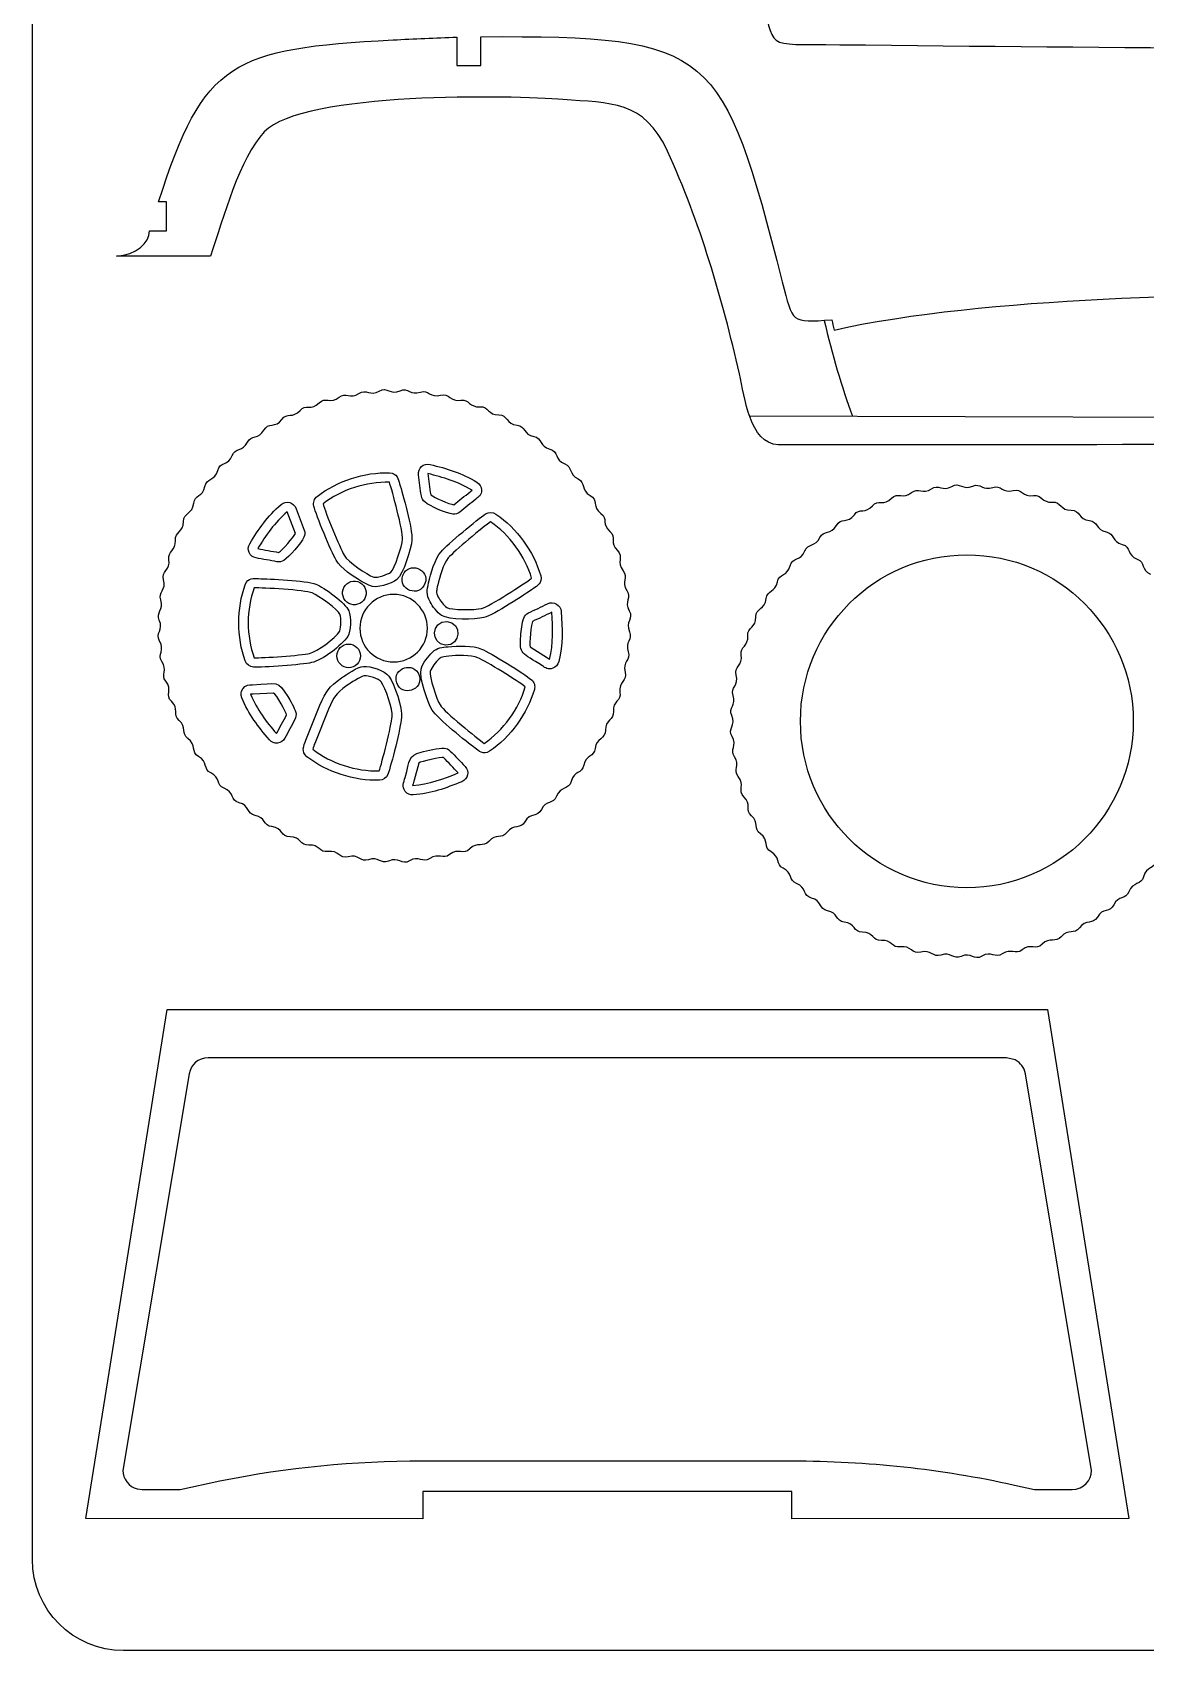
# Model space of a CAD drawing. Extents: x 75 to 655, y 14 to 894.
# Drawn here: x 75.4 to 197.7, y 454.1 to 631.8 of the extents above; entities that cross this region are included whole.
import ezdxf

# ---------------------------------------------------------------- set-up
doc = ezdxf.new("R2010")
doc.units = 0
doc.layers.get('0').update_dxf_attribs({"linetype": 'CONTINUOUS'})

msp = doc.modelspace()

# ---------------------------------------------------------------- linework, layer by layer
at = {"color": 5}
for p, q in [((75.374491, 464.077725), (75.374491, 884.077625)), ((355.374491, 454.077725), (85.374491, 454.077725))]:
    msp.add_line(p, q, dxfattribs=at)
at = {"color": 1}
for p, q in [((154.168691, 589.698625), (282.753491, 589.296425)), ((104.360691, 579.505125), (105.242291, 577.165425)), ((112.415191, 571.070325), (111.546891, 571.509825)), ((105.416091, 554.087125), (106.965091, 557.928725))]:
    msp.add_line(p, q, dxfattribs=at)
at = {"color": 7}
for p, q in [((104.272891, 576.796825), (103.377091, 579.175825)), ((130.079491, 564.348425), (131.974091, 563.116425)), ((101.878691, 559.259025), (99.621891, 559.141825)), ((107.907091, 557.495525), (106.392891, 553.738925)), ((117.834291, 551.571225), (117.330991, 549.710525))]:
    msp.add_line(p, q, dxfattribs=at)
at = {"color": 3}
for p, q in [((81.246291, 468.591125), (90.168691, 524.495225)), ((90.168691, 524.495225), (186.903291, 524.495225)), ((186.903291, 524.495225), (195.825191, 468.591125)), ((182.391591, 519.206325), (94.680291, 519.206325)), ((183.351091, 518.976125), (182.391591, 519.206325)), ((92.591191, 517.424325), (85.330891, 473.879925)), ((191.740991, 473.879925), (184.480691, 517.424325)), ((118.263391, 474.937825), (158.808491, 474.937825)), ((86.898791, 471.836725), (87.446391, 471.764425)), ((87.446391, 471.764425), (91.602091, 471.764425)), ((91.602091, 471.764425), (95.981791, 472.731125)), ((118.263391, 471.560525), (118.263391, 468.566925)), ((158.808491, 471.560525), (118.263391, 471.560525)), ((158.808491, 468.566925), (158.808491, 471.560525)), ((183.284191, 472.269125), (185.469491, 471.764425)), ((185.469491, 471.764425), (189.625191, 471.764425)), ((118.263391, 468.566925), (81.246291, 468.591125)), ((195.825191, 468.591125), (158.808491, 468.566925))]:
    msp.add_line(p, q, dxfattribs=at)
for points in [[(155.373491, 636.147325), (157.207791, 629.783725), (155.240391, 630.593225), (164.071991, 630.482825)], [(114.999091, 631.015025), (117.334891, 631.117525), (119.670691, 631.219925), (122.006491, 631.322325)], [(122.006491, 631.322325), (122.006491, 630.275825), (122.006491, 629.229525), (122.006491, 628.183125)], [(124.649991, 631.363125), (150.430691, 631.494225), (151.145591, 630.115425), (157.771291, 604.432025)], [(124.649991, 628.183125), (124.649991, 629.243125), (124.649991, 630.303225), (124.649991, 631.363125)], [(89.232791, 613.212325), (94.224991, 628.773525), (97.291691, 630.033525), (114.999091, 631.015025)], [(164.071991, 630.482825), (194.405591, 630.121725), (224.871191, 630.004425), (255.203891, 629.954225)], [(122.006491, 628.183125), (122.887691, 628.183125), (123.768791, 628.183125), (124.649991, 628.183125)], [(133.663391, 624.463425), (128.300691, 624.901625), (105.147391, 625.382625), (100.854691, 620.894025)], [(145.161291, 618.775425), (142.569491, 624.428025), (138.853691, 624.039325), (133.663391, 624.463425)], [(100.854691, 620.894025), (98.109291, 618.023125), (96.398091, 611.469625), (94.940391, 607.258925)], [(153.067391, 594.316425), (151.146291, 602.671025), (148.740991, 610.968525), (145.161291, 618.775425)], [(90.129091, 613.212325), (89.830291, 613.212325), (89.531591, 613.212325), (89.232791, 613.212325)], [(90.129091, 610.040125), (90.129091, 611.097525), (90.129091, 612.154925), (90.129091, 613.212325)], [(84.602691, 607.258925), (86.797091, 607.378525), (88.229591, 608.702025), (88.229591, 610.040125)], [(88.229591, 610.040125), (88.862791, 610.040125), (89.495891, 610.040125), (90.129091, 610.040125)], [(94.940391, 607.258925), (91.494391, 607.258925), (88.048591, 607.258925), (84.602691, 607.258925)], [(157.771291, 604.432025), (158.942691, 599.891325), (158.654591, 599.945725), (163.195391, 600.261525)], [(163.474591, 599.141425), (180.160991, 602.896025), (205.941591, 603.022125), (222.504191, 603.350225)], [(163.195391, 600.261525), (163.288391, 599.888125), (163.381591, 599.514825), (163.474591, 599.141425)], [(157.311191, 586.527925), (154.180491, 586.713325), (153.653091, 591.715625), (153.067391, 594.316425)], [(109.086791, 591.752025), (109.812391, 592.354125), (110.302991, 591.518225), (111.259091, 592.179825)], [(111.259091, 592.179825), (112.040491, 592.720625), (112.477091, 591.820625), (113.492791, 592.439225)], [(113.492791, 592.439225), (114.345391, 592.958525), (114.693191, 591.960025), (115.793291, 592.465925)], [(115.793291, 592.465925), (116.647291, 592.858725), (116.912791, 591.925725), (118.001691, 592.316825)], [(118.001691, 592.316825), (118.896291, 592.638125), (119.087091, 591.655725), (120.227991, 591.989625)], [(120.227991, 591.989625), (121.185891, 592.270025), (121.264491, 591.216625), (122.456491, 591.420025)], [(102.793491, 589.327325), (103.339591, 590.095325), (104.027591, 589.415225), (104.780391, 590.301725)], [(104.780391, 590.301725), (105.396591, 591.027425), (106.050191, 590.268325), (106.870891, 591.129725)], [(106.870891, 591.129725), (107.559891, 591.852925), (108.155391, 590.979125), (109.086791, 591.752025)], [(122.456491, 591.420025), (123.389191, 591.579125), (123.390291, 590.606725), (124.550891, 590.703925)], [(124.550891, 590.703925), (125.497691, 590.783325), (125.430091, 589.785025), (126.616891, 589.812025)], [(100.814191, 588.151825), (101.291391, 589.027225), (102.091791, 588.340725), (102.793491, 589.327325)], [(126.616891, 589.812025), (127.615091, 589.834825), (127.417191, 588.798125), (128.622491, 588.685425)], [(128.622491, 588.685425), (129.563491, 588.597425), (129.313491, 587.658325), (130.459191, 587.451625)], [(97.341791, 585.353325), (97.670091, 586.241025), (98.513091, 585.756125), (99.008691, 586.808925)], [(99.008691, 586.808925), (99.414691, 587.671525), (100.244491, 587.107025), (100.814191, 588.151825)], [(130.459191, 587.451625), (131.397791, 587.282225), (131.066191, 586.335925), (132.223391, 586.055325)], [(274.913491, 587.057725), (244.579891, 586.696625), (214.114191, 586.579325), (183.781591, 586.529125)], [(95.733891, 583.707225), (95.968791, 584.677725), (96.922191, 584.218925), (97.341791, 585.353325)], [(132.223391, 586.055325), (133.194591, 585.819925), (132.734291, 584.867625), (133.869491, 584.447825)], [(183.781591, 586.529125), (174.958191, 586.528725), (166.134591, 586.528325), (157.311191, 586.527925)], [(94.337991, 581.943425), (94.507391, 582.881925), (95.453691, 582.549525), (95.733891, 583.707225)], [(133.869491, 584.447825), (134.756791, 584.119725), (134.271791, 583.276725), (135.325091, 582.780625)], [(93.104191, 580.106725), (93.192191, 581.047825), (94.131291, 580.797625), (94.337991, 581.943425)], [(135.325091, 582.780625), (136.187391, 582.374425), (135.622491, 581.545625), (136.667991, 580.975425)], [(169.765191, 580.655925), (170.454391, 581.379325), (171.049691, 580.505325), (171.980991, 581.278225)], [(171.980991, 581.278225), (172.707091, 581.880925), (173.195991, 581.044125), (174.153291, 581.706125)], [(174.153291, 581.706125), (174.935691, 582.247125), (175.370291, 581.346625), (176.387091, 581.965525)], [(176.387091, 581.965525), (177.240291, 582.484825), (177.587291, 581.486525), (178.687491, 581.992225)], [(178.687491, 581.992225), (179.541991, 582.385025), (179.807091, 581.451925), (180.896291, 581.843025)], [(180.896291, 581.843025), (181.790791, 582.164225), (181.981891, 581.181925), (183.122291, 581.515925)], [(183.122291, 581.515925), (184.080191, 581.796425), (184.157591, 580.743125), (185.351091, 580.946625)], [(91.977191, 578.101525), (91.954491, 579.098225), (92.991491, 578.901425), (93.104191, 580.106725)], [(136.667991, 580.975425), (137.542391, 580.498625), (136.856491, 579.698025), (137.843491, 578.996125)], [(165.687591, 578.853625), (166.233791, 579.622225), (166.921991, 578.941125), (167.674691, 579.827925)], [(167.674691, 579.827925), (168.290591, 580.553725), (168.944391, 579.794525), (169.765191, 580.655925)], [(185.351091, 580.946625), (186.282391, 581.105425), (186.285291, 580.132925), (187.445191, 580.230225)], [(187.445191, 580.230225), (188.392891, 580.309725), (188.323091, 579.311625), (189.511491, 579.338625)], [(91.085291, 576.034825), (91.006691, 576.981825), (92.004091, 576.913325), (91.977191, 578.101525)], [(137.843491, 578.996125), (138.611191, 578.450125), (137.930391, 577.762325), (138.817791, 577.008825)], [(163.708391, 577.678125), (164.185591, 578.553225), (164.986691, 577.867325), (165.687591, 578.853625)], [(189.511491, 579.338625), (190.508391, 579.361325), (190.312291, 578.324225), (191.516691, 578.211625)], [(191.516691, 578.211625), (192.457991, 578.123725), (192.207491, 577.184825), (193.353491, 576.977925)], [(90.369591, 573.940725), (90.210891, 574.873825), (91.182391, 574.873625), (91.085291, 576.034825)], [(138.817791, 577.008825), (139.543391, 576.392525), (138.783891, 575.740525), (139.645791, 574.918225)], [(160.235991, 574.879625), (160.564991, 575.767725), (161.406791, 575.281525), (161.902891, 576.335225)], [(161.902891, 576.335225), (162.309291, 577.198125), (163.138391, 576.632725), (163.708391, 577.678125)], [(193.353491, 576.977925), (194.292491, 576.808325), (193.960091, 575.862225), (195.117491, 575.581625)], [(139.645791, 574.918225), (140.368691, 574.228625), (139.494691, 573.635525), (140.268091, 572.702825)], [(158.628491, 573.233525), (158.863991, 574.204625), (159.815591, 573.744625), (160.235991, 574.879625)], [(159.763891, 556.163225), (159.763891, 566.260625), (167.949491, 574.446525), (178.047291, 574.446525)], [(178.047291, 574.446525), (188.144691, 574.446525), (196.330591, 566.260625), (196.330591, 556.163225)], [(195.117491, 575.581625), (196.088491, 575.346225), (195.629191, 574.393725), (196.763791, 573.974125)], [(89.799691, 571.712625), (89.520091, 572.669425), (90.572491, 572.748325), (90.369591, 573.940725)], [(140.268091, 572.702825), (140.870091, 571.977125), (140.033691, 571.487925), (140.695991, 570.530425)], [(157.232191, 571.469725), (157.401191, 572.408025), (158.347691, 572.075525), (158.628491, 573.233525)], [(196.763791, 573.974125), (197.651491, 573.645725), (197.165291, 572.803725), (198.219291, 572.307225)], [(89.472791, 569.485925), (89.151591, 570.380025), (90.133191, 570.571025), (89.799691, 571.712625)], [(155.998791, 569.632925), (156.087191, 570.574725), (157.025791, 570.324225), (157.232191, 571.469725)], [(89.323691, 567.277125), (88.930491, 568.131425), (89.863991, 568.396925), (89.472791, 569.485925)], [(140.695991, 570.530425), (141.236891, 569.748325), (140.336291, 569.312825), (140.954991, 568.296725)], [(154.871391, 567.627725), (154.848791, 568.624425), (155.885691, 568.427925), (155.998791, 569.632925)], [(89.350391, 564.977125), (88.831191, 565.829725), (89.829491, 566.177825), (89.323691, 567.277125)], [(140.954991, 568.296725), (141.474391, 567.444025), (140.476091, 567.096225), (140.981691, 565.996325)], [(153.979891, 565.561025), (153.900191, 566.507625), (154.898391, 566.439125), (154.871391, 567.627725)], [(140.981691, 565.996325), (141.374391, 565.142025), (140.441891, 564.877025), (140.832891, 563.787225)], [(153.263891, 563.467025), (153.104791, 564.399625), (154.076891, 564.400425), (153.979891, 565.561025)], [(89.609791, 562.743025), (89.068691, 563.525125), (89.969091, 563.960925), (89.350391, 564.977125)], [(140.832891, 563.787225), (141.153591, 562.893325), (140.172591, 562.701525), (140.505791, 561.560825)], [(90.037591, 560.570625), (89.434791, 561.297125), (90.272091, 561.785525), (89.609791, 562.743025)], [(152.694191, 561.238925), (152.414391, 562.196325), (153.467091, 562.274825), (153.263891, 563.467025)], [(90.659891, 558.355225), (89.936891, 559.044325), (90.811191, 559.638425), (90.037591, 560.570625)], [(140.505791, 561.560825), (140.785391, 560.603525), (139.732491, 560.525925), (139.936091, 559.333125)], [(152.367091, 559.012225), (152.046191, 559.905925), (153.027291, 560.098825), (152.694191, 561.238925)], [(91.487891, 556.264725), (90.761991, 556.880925), (91.521491, 557.533925), (90.659891, 558.355225)], [(139.936091, 559.333125), (140.095291, 558.400225), (139.123191, 558.400525), (139.220091, 557.238325)], [(152.217891, 556.803425), (151.824791, 557.658425), (152.758591, 557.921525), (152.367091, 559.012225)], [(139.220091, 557.238325), (139.298891, 556.292425), (138.301591, 556.359425), (138.328191, 555.172025)], [(152.244891, 554.503325), (151.724991, 555.357225), (152.724091, 555.702225), (152.217891, 556.803425)], [(92.462291, 554.277625), (91.693591, 554.823925), (92.375291, 555.511225), (91.487891, 556.264725)], [(138.328191, 555.172025), (138.350391, 554.174625), (137.313691, 554.371925), (137.201091, 553.167125)], [(178.047291, 537.879825), (167.949491, 537.879825), (159.763891, 546.065725), (159.763891, 556.163225)], [(196.330591, 556.163225), (196.330591, 546.065725), (188.144691, 537.879825), (178.047291, 537.879825)], [(93.637691, 552.298125), (92.762491, 552.775325), (93.448891, 553.576425), (92.462291, 554.277625)], [(137.201091, 553.167125), (137.113091, 552.225525), (136.174691, 552.476925), (135.967391, 551.330025)], [(152.503891, 552.269625), (151.963291, 553.050925), (152.863291, 553.487425), (152.244891, 554.503325)], [(94.980291, 550.492925), (94.118391, 550.898725), (94.682791, 551.728225), (93.637691, 552.298125)], [(135.967391, 551.330025), (135.797891, 550.391925), (134.851991, 550.723225), (134.571091, 549.566225)], [(152.931791, 550.096925), (152.329991, 550.822125), (153.166091, 551.312725), (152.503891, 552.269625)], [(96.435891, 548.826025), (95.548491, 549.154025), (96.034691, 549.996525), (94.980291, 550.492925)], [(134.571091, 549.566225), (134.335091, 548.594025), (133.383991, 549.055925), (132.963991, 547.920125)], [(153.554091, 547.881525), (152.830891, 548.570425), (153.705691, 549.164225), (152.931791, 550.096925)], [(98.082091, 547.218125), (97.110991, 547.453525), (97.571891, 548.406025), (96.435891, 548.826025)], [(132.963991, 547.920125), (132.635891, 547.032925), (131.793791, 547.519125), (131.296691, 546.464525)], [(154.382091, 545.790925), (153.656991, 546.406425), (154.415991, 547.060325), (153.554091, 547.881525)], [(99.846091, 545.821825), (98.908491, 545.990825), (99.239191, 546.937525), (98.082091, 547.218125)], [(101.682891, 544.588525), (100.740791, 544.676825), (100.992791, 545.615325), (99.846091, 545.821825)], [(131.296691, 546.464525), (130.890091, 545.601925), (130.061991, 546.167525), (129.491491, 545.122025)], [(155.356491, 543.803925), (154.588291, 544.350125), (155.269191, 545.038025), (154.382091, 545.790925)], [(103.688091, 543.461425), (102.690691, 543.439125), (102.887891, 544.475525), (101.682891, 544.588525)], [(127.511991, 543.946125), (126.966191, 543.178325), (126.277991, 543.859125), (125.524891, 542.971825)], [(129.491491, 545.122025), (129.013891, 544.246625), (128.213691, 544.933525), (127.511991, 543.946125)], [(105.754391, 542.569525), (104.808091, 542.490625), (104.875291, 543.488025), (103.688091, 543.461425)], [(107.848791, 541.853425), (106.916291, 541.694325), (106.916091, 542.666325), (105.754391, 542.569525)], [(123.434391, 542.143825), (122.745491, 541.421325), (122.150891, 542.295125), (121.218991, 541.521825)], [(125.524891, 542.971825), (124.909091, 542.246125), (124.256591, 543.006225), (123.434391, 542.143825)], [(156.531991, 541.824325), (155.656991, 542.301425), (156.343791, 543.101925), (155.356491, 543.803925)], [(110.076991, 541.283825), (109.119191, 541.003925), (109.042591, 542.057125), (107.848791, 541.853425)], [(112.303291, 540.956725), (111.409391, 540.635825), (111.217191, 541.617125), (110.076991, 541.283825)], [(114.512191, 540.807925), (113.657291, 540.414925), (113.393891, 541.348225), (112.303291, 540.956725)], [(116.812891, 540.834525), (115.959991, 540.315225), (115.612091, 541.313525), (114.512191, 540.807925)], [(119.046591, 541.093625), (118.264991, 540.552825), (117.829391, 541.453525), (116.812891, 540.834525)], [(121.218991, 541.521825), (120.492891, 540.919325), (120.003991, 541.755925), (119.046591, 541.093625)], [(157.874891, 540.019125), (157.012191, 540.425325), (157.577991, 541.253825), (156.531991, 541.824325)], [(198.861591, 540.856225), (198.692791, 539.918625), (197.746091, 540.249225), (197.465691, 539.092525)], [(159.330391, 538.352225), (158.442691, 538.681025), (158.928291, 539.523025), (157.874891, 540.019125)], [(197.465691, 539.092525), (197.230191, 538.121125), (196.278991, 538.582425), (195.858091, 537.446425)], [(160.976591, 536.744725), (160.004691, 536.980225), (160.466891, 537.931325), (159.330391, 538.352225)], [(195.858091, 537.446425), (195.529391, 536.559125), (194.686991, 537.044525), (194.190891, 535.990825)], [(162.740691, 535.348525), (161.801691, 535.517525), (162.133591, 536.464225), (160.976591, 536.744725)], [(164.577491, 534.114725), (163.635291, 534.203125), (163.885691, 535.142325), (162.740691, 535.348525)], [(194.190891, 535.990825), (193.784691, 535.128125), (192.955891, 535.693725), (192.385791, 534.648225)], [(166.582391, 532.987725), (165.585191, 532.965425), (165.782491, 534.001525), (164.577491, 534.114725)], [(190.406091, 533.472425), (189.859691, 532.704225), (189.172191, 533.385425), (188.419191, 532.498425)], [(192.385791, 534.648225), (191.908491, 533.772925), (191.108191, 534.459525), (190.406091, 533.472425)], [(168.648691, 532.095825), (167.702791, 532.016925), (167.769391, 533.014225), (166.582391, 532.987725)], [(170.743391, 531.379725), (169.810691, 531.221025), (169.810491, 532.192525), (168.648691, 532.095825)], [(172.971591, 530.810125), (172.012891, 530.530125), (171.937991, 531.582925), (170.743391, 531.379725)], [(186.328691, 531.670125), (185.640291, 530.948025), (185.044291, 531.821025), (184.113091, 531.048125)], [(188.419191, 532.498425), (187.802691, 531.772225), (187.150691, 532.532325), (186.328691, 531.670125)], [(175.197891, 530.483325), (174.303491, 530.162125), (174.112391, 531.143325), (172.971591, 530.810125)], [(177.406691, 530.334125), (176.552291, 529.941325), (176.286591, 530.874425), (175.197891, 530.483325)], [(179.707091, 530.361125), (178.853491, 529.841225), (178.507191, 530.840025), (177.406691, 530.334125)], [(181.940891, 530.620225), (181.158691, 530.079225), (180.722291, 530.979625), (179.707091, 530.361125)], [(184.113091, 531.048125), (183.387291, 530.445625), (182.897591, 531.281925), (181.940891, 530.620225)], [(94.680291, 519.206325), (93.554191, 519.140125), (92.837391, 518.523425), (92.591191, 517.424325)], [(184.480691, 517.424325), (184.310491, 518.182925), (184.010691, 518.590425), (183.351091, 518.976125)], [(95.981791, 472.731125), (103.462891, 474.227925), (110.639691, 474.900225), (118.263391, 474.937825)], [(158.808491, 474.937825), (167.190391, 474.896525), (175.092991, 474.077125), (183.284191, 472.269125)], [(85.330891, 473.879925), (85.286891, 473.003425), (86.013091, 472.043125), (86.898791, 471.836725)], [(189.625191, 471.764425), (190.843191, 471.804425), (191.794891, 472.794125), (191.740991, 473.879925)]]:
    msp.add_open_spline(points, degree=3, dxfattribs=at)
at = {"color": 1}
for points in [[(162.380791, 600.205225), (163.246991, 596.434425), (164.280991, 592.920425), (165.482691, 589.663225)], [(106.672591, 580.871825), (108.845291, 582.559525), (111.880691, 583.543625), (114.629991, 583.457325)], [(114.629991, 583.457325), (115.488491, 583.430125), (115.581391, 582.701125), (115.719591, 582.263625)], [(117.798091, 583.227025), (117.699391, 583.952925), (118.357991, 584.547625), (119.069791, 584.374825)], [(118.110191, 580.914725), (118.005191, 581.685525), (117.902691, 582.456625), (117.798091, 583.227025)], [(119.069791, 584.374825), (120.923991, 583.924625), (122.546991, 583.448525), (124.221691, 582.419425)], [(115.719591, 582.263625), (116.062591, 581.177725), (117.153091, 577.237925), (117.079291, 576.093025)], [(124.714491, 581.579525), (124.739291, 580.997025), (124.410491, 580.807825), (124.111091, 580.567225)], [(124.221691, 582.419425), (124.524591, 582.233425), (124.699691, 581.934625), (124.714491, 581.579525)], [(99.252591, 575.668725), (100.250891, 577.289925), (101.212591, 578.694825), (102.704991, 579.965625)], [(102.704991, 579.965625), (103.266191, 580.443425), (104.127391, 580.204825), (104.360691, 579.505125)], [(106.303391, 579.797525), (106.199891, 580.206025), (106.339591, 580.613225), (106.672591, 580.871825)], [(108.743891, 573.868125), (108.211991, 574.769025), (106.560291, 578.786025), (106.303391, 579.797525)], [(118.481891, 580.250925), (118.270191, 580.423625), (118.147091, 580.644125), (118.110191, 580.914725)], [(121.578991, 578.918225), (120.849991, 578.998325), (119.053291, 579.784425), (118.481891, 580.250925)], [(124.111091, 580.567225), (123.522891, 580.091225), (122.932491, 579.617825), (122.343491, 579.142525)], [(120.288791, 574.792225), (120.983391, 575.579125), (124.287491, 578.386025), (125.173591, 578.945225)], [(122.343491, 579.142525), (122.120591, 578.962425), (121.864091, 578.887025), (121.578991, 578.918225)], [(125.173591, 578.945225), (125.529791, 579.170225), (125.960191, 579.163225), (126.308991, 578.927025)], [(126.308991, 578.927025), (128.583491, 577.385725), (130.461691, 574.795125), (131.227491, 572.157025)], [(105.218791, 576.371425), (104.918391, 575.702425), (103.614791, 574.237025), (102.994591, 573.837225)], [(105.242291, 577.165425), (105.344091, 576.898225), (105.336091, 576.632225), (105.218791, 576.371425)], [(117.079291, 576.093025), (117.016691, 575.122325), (116.138491, 572.346625), (115.419791, 571.751625)], [(99.950691, 574.105025), (99.230391, 574.235925), (98.868391, 575.044825), (99.252591, 575.668725)], [(118.902691, 571.360625), (119.121691, 572.363425), (119.616691, 574.030625), (120.288791, 574.792225)], [(102.246591, 573.688325), (101.481391, 573.828125), (100.716191, 573.966025), (99.950691, 574.105025)], [(102.994591, 573.837225), (102.764691, 573.688825), (102.516191, 573.639225), (102.246591, 573.688325)], [(111.546891, 571.509825), (110.649091, 572.068925), (109.278791, 572.962525), (108.743891, 573.868125)], [(116.079291, 572.192125), (116.670091, 573.793525), (119.102491, 572.895625), (118.511691, 571.295025)], [(98.754191, 562.798125), (97.821291, 565.391925), (97.821291, 568.570125), (98.754191, 571.163725)], [(98.754191, 571.163725), (99.045291, 571.972525), (99.768091, 571.835025), (100.226291, 571.831325)], [(100.226291, 571.831325), (101.364991, 571.822025), (105.448891, 571.641725), (106.514691, 571.217825)], [(106.514691, 571.217825), (107.418591, 570.858225), (109.787591, 569.165225), (110.130991, 568.297825)], [(109.922191, 569.257125), (109.370091, 569.712625), (109.292091, 570.530125), (109.747691, 571.081925)], [(109.747691, 571.081925), (110.203591, 571.634025), (111.020791, 571.712325), (111.572891, 571.256425)], [(111.572891, 571.256425), (112.124991, 570.800825), (112.202891, 569.983325), (111.746991, 569.431525)], [(115.419791, 571.751625), (114.825191, 571.259425), (113.151791, 570.693425), (112.415191, 571.070325)], [(118.511691, 571.295025), (117.921091, 569.693625), (115.488491, 570.590925), (116.079291, 572.192125)], [(119.066291, 569.294725), (118.618291, 570.094425), (118.733391, 570.584325), (118.902691, 571.360625)], [(130.428691, 570.752325), (129.497991, 570.088725), (126.095291, 567.836825), (124.980491, 567.552325)], [(131.227491, 572.157025), (131.466791, 571.332925), (130.803291, 571.019425), (130.428691, 570.752325)], [(111.746991, 569.431525), (111.291391, 568.879125), (110.474291, 568.801525), (109.922191, 569.257125)], [(120.338991, 567.789225), (119.852091, 568.098025), (119.346691, 568.787125), (119.066291, 569.294725)], [(129.881491, 568.060225), (130.583891, 568.398225), (131.285791, 568.736625), (131.988091, 569.074525)], [(131.988091, 569.074525), (132.648591, 569.392725), (133.414291, 568.950825), (133.471891, 568.220625)], [(110.130991, 568.297825), (110.406491, 567.602025), (110.377891, 566.015825), (110.029191, 565.484225)], [(120.770391, 564.527125), (119.066291, 564.624225), (119.213991, 567.212825), (120.918091, 567.115325)], [(124.980491, 567.552325), (124.037391, 567.311725), (121.126791, 567.289025), (120.338991, 567.789225)], [(120.918091, 567.115325), (122.622291, 567.017925), (122.473491, 564.429125), (120.770391, 564.527125)], [(129.033491, 565.549525), (129.072791, 566.089425), (129.174891, 567.013925), (129.364791, 567.501825)], [(129.364791, 567.501825), (129.463791, 567.756625), (129.635391, 567.941925), (129.881491, 568.060225)], [(133.471891, 568.220625), (133.620291, 566.336025), (133.661591, 564.600625), (133.205091, 562.714525)], [(110.029191, 565.484225), (109.387991, 564.505625), (107.196391, 562.857325), (106.055291, 562.602925)], [(131.409391, 562.246625), (129.119191, 563.747825), (128.880491, 563.449925), (129.033491, 565.549525)], [(109.051291, 562.622225), (108.651891, 563.216525), (108.809491, 564.021725), (109.403791, 564.421125)], [(109.403791, 564.421125), (109.997991, 564.820525), (110.803491, 564.662525), (111.202991, 564.068325)], [(111.202991, 564.068325), (111.602291, 563.474125), (111.444091, 562.668925), (110.849891, 562.269525)], [(118.090491, 561.886225), (118.260391, 562.548825), (118.845191, 563.291625), (119.337891, 563.763025)], [(119.337891, 563.763025), (119.858691, 564.250725), (120.397391, 564.291325), (121.043091, 564.355425)], [(121.043091, 564.355425), (122.065191, 564.457325), (123.802291, 564.502225), (124.735191, 564.097825)], [(124.735191, 564.097825), (125.699191, 563.680225), (129.387591, 561.406425), (130.194291, 560.735625)], [(99.662191, 562.114325), (99.241391, 562.141725), (98.896991, 562.401125), (98.754191, 562.798125)], [(106.055291, 562.602925), (105.028291, 562.373525), (100.711791, 562.045825), (99.662191, 562.114325)], [(110.849891, 562.269525), (110.255891, 561.870125), (109.450391, 562.028025), (109.051291, 562.622225)], [(109.332091, 560.918825), (109.883591, 561.317225), (111.110191, 562.138925), (111.751891, 562.198225)], [(111.751891, 562.198225), (112.513791, 562.270225), (114.078991, 561.743425), (114.546491, 561.101325)], [(115.405391, 560.398325), (114.878291, 562.021625), (117.343991, 562.822925), (117.871191, 561.199725)], [(119.299691, 557.398325), (118.779291, 558.221525), (117.858291, 560.981825), (118.090491, 561.886225)], [(132.559891, 561.986925), (132.015991, 561.783725), (131.733391, 562.034225), (131.409391, 562.246625)], [(133.205091, 562.714525), (133.121491, 562.369525), (132.892291, 562.111225), (132.559891, 561.986925)], [(98.484291, 559.711425), (98.803591, 560.194325), (99.178991, 560.159025), (99.567391, 560.177525)], [(99.567391, 560.177525), (102.299491, 560.307725), (102.319691, 560.692725), (103.430791, 558.902025)], [(106.965091, 557.928725), (107.686991, 559.499725), (107.900791, 559.884425), (109.332091, 560.918825)], [(114.546491, 561.101325), (115.175191, 560.238325), (116.038591, 557.619825), (115.938191, 556.564425)], [(117.871191, 561.199725), (118.398491, 559.576125), (115.932391, 558.775325), (115.405391, 560.398325)], [(130.194291, 560.735625), (130.518491, 560.466025), (130.644891, 560.054025), (130.527291, 559.648925)], [(98.389891, 558.743725), (98.254691, 559.071925), (98.288091, 559.415525), (98.484291, 559.711425)], [(101.410191, 554.132025), (100.176891, 555.586925), (99.139591, 556.924725), (98.389891, 558.743725)], [(103.430791, 558.902025), (103.716191, 558.442225), (104.176291, 557.635625), (104.310091, 557.129525)], [(130.527291, 559.648925), (129.761391, 557.011225), (127.882991, 554.420125), (125.608491, 552.879325)], [(104.310091, 557.129525), (104.380291, 556.864225), (104.349791, 556.611425), (104.218791, 556.370325)], [(115.938191, 556.564425), (115.838791, 555.519225), (114.815991, 551.307225), (114.427891, 550.333625)], [(124.026191, 553.205725), (123.112491, 553.880425), (119.911491, 556.430725), (119.299691, 557.398325)], [(104.218791, 556.370325), (103.847791, 555.685825), (103.481391, 554.999625), (103.113191, 554.313825)], [(103.113191, 554.313825), (102.767691, 553.670625), (101.883391, 553.573825), (101.410191, 554.132025)], [(105.537491, 552.268225), (104.866091, 552.790325), (105.200291, 553.482325), (105.416091, 554.087125)], [(118.106591, 552.778625), (118.708991, 552.962225), (120.011191, 553.253425), (120.612091, 553.214525)], [(120.612091, 553.214525), (120.882291, 553.197325), (121.109091, 553.091325), (121.295791, 552.895425)], [(121.295791, 552.895425), (121.833791, 552.331025), (122.373691, 551.768025), (122.912491, 551.204325)], [(125.608491, 552.879325), (124.897791, 552.397925), (124.394591, 552.933625), (124.026191, 553.205725)], [(113.495691, 549.681025), (110.739991, 549.598925), (107.714791, 550.575725), (105.537491, 552.268225)], [(116.329191, 549.979025), (116.869291, 551.994625), (116.644191, 552.332925), (118.106591, 552.778625)], [(122.912491, 551.204325), (123.419991, 550.673925), (123.235991, 549.809425), (122.558291, 549.529025)], [(114.427891, 550.333625), (114.271391, 549.941125), (113.917491, 549.694025), (113.495691, 549.681025)], [(116.344591, 548.458825), (115.904391, 548.998425), (116.189791, 549.458725), (116.329191, 549.979025)], [(122.558291, 549.529025), (120.806091, 548.804125), (119.168091, 548.227625), (117.226291, 548.080925)], [(117.226291, 548.080925), (116.877491, 548.054525), (116.565791, 548.188325), (116.344591, 548.458825)]]:
    msp.add_open_spline(points, degree=3, dxfattribs=at)
at = {"color": 7}
for points in [[(123.678291, 581.536225), (122.118291, 582.495725), (120.482491, 582.967225), (118.825491, 583.367125)], [(118.825491, 583.367125), (118.930391, 582.596325), (119.032891, 581.825225), (119.137491, 581.054325)], [(114.597691, 582.420825), (112.090591, 582.499425), (109.289591, 581.591425), (107.308691, 580.053025)], [(116.044591, 576.159825), (116.104091, 577.087925), (114.911791, 581.479725), (114.597691, 582.420825)], [(121.692091, 579.949125), (122.280991, 580.424725), (122.871391, 580.898625), (123.458991, 581.373425)], [(123.458991, 581.373425), (123.507491, 581.413125), (123.592691, 581.473125), (123.678291, 581.536225)], [(107.308691, 580.053025), (107.535791, 579.158325), (109.165191, 575.194025), (109.636791, 574.395725)], [(119.137491, 581.054325), (119.544391, 580.722725), (121.179991, 580.005225), (121.692091, 579.949125)], [(103.377091, 579.175825), (101.987291, 577.993125), (101.024191, 576.573825), (100.136091, 575.125325)], [(125.727091, 578.068425), (124.943691, 577.573725), (121.681591, 574.802925), (121.066291, 574.106125)], [(130.231791, 571.867725), (129.533691, 574.272825), (127.800491, 576.663425), (125.727091, 578.068425)], [(102.432591, 574.708725), (102.874591, 574.993425), (104.062291, 576.327525), (104.272891, 576.796825)], [(114.758491, 572.550525), (115.174291, 572.894725), (115.998391, 575.440125), (116.044591, 576.159825)], [(100.136091, 575.125325), (100.901591, 574.986425), (101.667491, 574.848425), (102.432591, 574.708725)], [(109.636791, 574.395725), (110.073191, 573.657025), (112.092491, 572.282825), (112.887391, 571.993825)], [(112.887391, 571.993825), (113.303991, 571.898325), (114.451091, 572.296025), (114.758491, 572.550525)], [(121.066291, 574.106125), (120.544391, 573.514625), (120.085891, 571.917325), (119.915991, 571.139525)], [(99.729891, 570.813125), (98.879191, 568.447025), (98.879191, 565.515125), (99.729891, 563.149125)], [(106.131691, 570.254225), (105.268691, 570.597325), (100.717791, 570.821925), (99.729891, 570.813125)], [(119.915991, 571.139525), (119.769691, 570.469025), (119.693491, 570.388025), (119.973591, 569.796625)], [(124.724291, 568.557225), (125.625991, 568.786925), (129.431591, 571.277425), (130.231791, 571.867725)], [(109.166791, 567.915925), (108.968191, 568.418025), (106.802691, 569.987525), (106.131691, 570.254225)], [(115.069191, 570.094225), (113.020691, 570.094225), (111.360191, 568.433625), (111.360191, 566.385325)], [(118.778091, 566.385325), (118.778091, 568.433625), (117.117491, 570.094225), (115.069191, 570.094225)], [(119.973591, 569.796625), (120.159991, 569.459625), (120.576591, 568.866425), (120.894591, 568.664625)], [(109.161891, 566.052825), (109.279491, 566.596225), (109.364791, 567.415425), (109.166791, 567.915925)], [(120.894591, 568.664625), (121.351091, 568.374925), (124.023791, 568.378725), (124.724291, 568.557225)], [(130.331091, 567.125925), (130.209091, 566.994125), (129.913491, 564.572525), (130.079491, 564.348425)], [(132.438191, 568.140225), (131.735791, 567.802225), (131.033791, 567.463825), (130.331091, 567.125925)], [(132.196991, 562.958425), (132.630291, 564.749025), (132.566691, 566.436225), (132.438191, 568.140225)], [(105.829491, 563.614825), (106.663491, 563.800925), (108.650891, 565.272625), (109.161891, 566.052825)], [(111.360191, 566.385325), (111.360191, 564.336525), (113.020691, 562.676225), (115.069191, 562.676225)], [(115.069191, 562.676225), (117.117491, 562.676225), (118.778091, 564.336525), (118.778091, 566.385325)], [(99.729891, 563.149125), (100.650991, 563.088625), (104.924291, 563.413025), (105.829491, 563.614825)], [(120.055091, 563.013525), (119.717291, 562.690725), (119.210491, 562.079225), (119.094791, 561.628525)], [(121.145591, 563.323525), (120.729291, 563.282125), (120.382491, 563.291625), (120.055091, 563.013525)], [(124.322791, 563.146325), (123.598291, 563.460425), (121.938791, 563.402525), (121.145591, 563.323525)], [(129.531591, 559.938125), (128.816491, 560.531725), (125.177891, 562.775525), (124.322791, 563.146325)], [(131.974091, 563.116425), (132.022891, 563.084825), (132.108191, 563.021325), (132.196991, 562.958425)], [(109.939391, 560.078225), (108.630891, 559.132625), (108.568391, 558.933925), (107.907091, 557.495525)], [(111.847391, 561.165625), (111.495991, 561.133325), (110.259491, 560.309525), (109.939391, 560.078225)], [(113.708291, 560.490925), (113.468891, 560.819525), (112.255591, 561.191225), (111.847391, 561.165625)], [(114.905891, 556.662625), (114.981391, 557.454925), (114.178291, 559.845525), (113.708291, 560.490925)], [(119.094791, 561.628525), (118.960491, 561.105425), (119.789391, 558.563325), (120.175691, 557.953025)], [(99.621891, 559.141825), (99.563891, 559.138625), (99.457591, 559.140025), (99.348791, 559.138925)], [(99.348791, 559.138925), (100.042191, 557.456525), (101.097591, 556.094225), (102.199591, 554.804825)], [(103.307291, 556.864525), (103.328691, 557.042925), (102.144191, 559.175725), (101.878691, 559.259025)], [(125.026791, 553.737825), (127.099891, 555.142525), (128.833391, 557.533825), (129.531591, 559.938125)], [(102.199591, 554.804825), (102.568491, 555.491425), (102.935591, 556.179325), (103.307291, 556.864525)], [(113.464791, 550.717825), (113.807191, 551.577725), (114.817491, 555.737325), (114.905891, 556.662625)], [(120.175691, 557.953025), (120.672491, 557.168325), (124.222691, 554.310425), (125.026791, 553.737825)], [(106.392891, 553.738925), (106.338491, 553.586225), (106.229291, 553.300125), (106.173891, 553.087125)], [(106.173891, 553.087125), (108.159791, 551.543025), (110.950991, 550.642725), (113.464791, 550.717825)], [(120.545291, 552.179725), (120.392991, 552.250925), (118.013991, 551.774625), (117.834291, 551.571225)], [(122.163091, 550.487925), (121.623991, 551.051725), (121.083791, 551.615025), (120.545291, 552.179725)], [(117.148091, 549.114925), (118.957191, 549.251625), (120.597091, 549.836125), (122.163091, 550.487925)], [(117.330991, 549.710525), (117.299991, 549.594725), (117.209891, 549.333225), (117.148091, 549.114925)]]:
    msp.add_open_spline(points, degree=3, dxfattribs=at)
at = {"color": 5}
msp.add_open_spline([(85.374491, 454.077725), (79.874491, 454.077725), (75.374491, 458.577625), (75.374491, 464.077725)], degree=3, dxfattribs=at)

doc.saveas('drawing.dxf')
